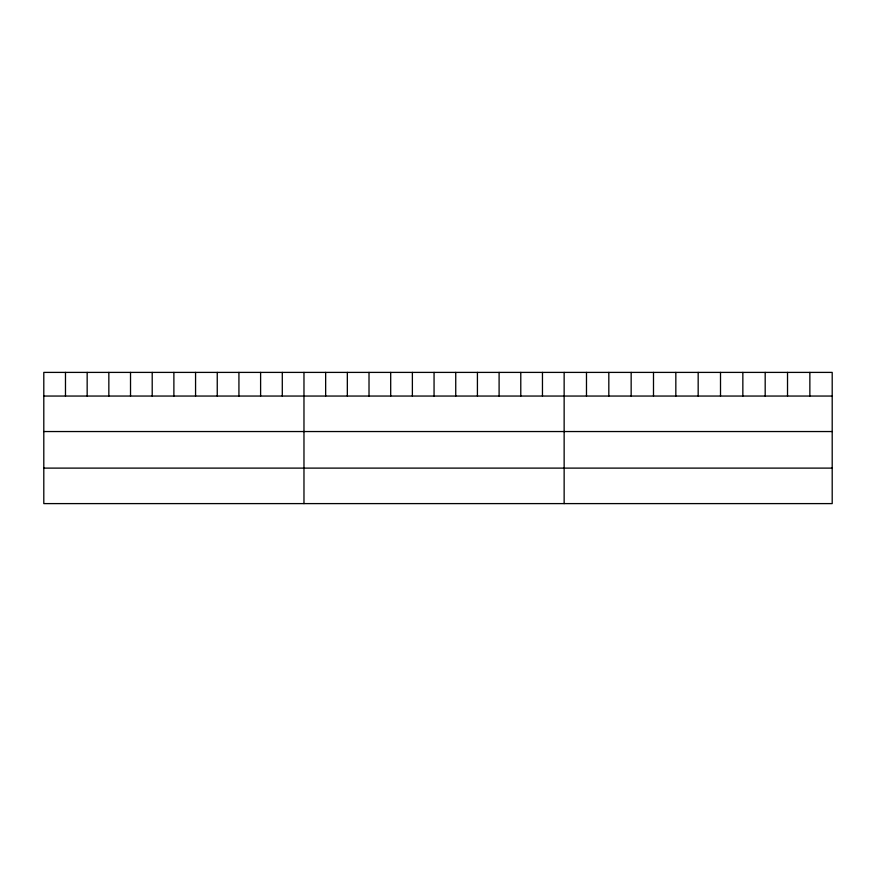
<?xml version="1.0" encoding="UTF-8"?>
<svg xmlns="http://www.w3.org/2000/svg" width="876" height="876" viewBox="0 0 876 876"><rect width="100%" height="100%" fill="white"/><g stroke="black" fill="none" stroke-linecap="round" stroke-linejoin="round"><path stroke-width="1.31" d="M832.2 396.051L832.2 503.601L43.8 503.601L43.8 372.399L832.2 372.399L832.2 396.051L43.8 396.051M43.8 431.54L832.2 431.54M43.8 468.113L832.2 468.113M809.862 372.399L809.862 396.051M787.524 372.399L787.524 396.051M765.186 372.399L765.186 396.051M742.848 372.399L742.848 396.051M720.51 372.399L720.51 396.051M698.172 372.399L698.172 396.051M675.834 372.399L675.834 396.051M653.496 372.399L653.496 396.051M631.158 372.399L631.158 396.051M608.82 372.399L608.82 396.051M586.482 372.399L586.482 396.051M564.144 372.399L564.144 503.601M542.463 372.399L542.463 396.051M520.782 372.399L520.782 396.051M499.101 372.399L499.101 396.051M477.42 372.399L477.42 396.051M455.739 372.399L455.739 396.051M434.058 372.399L434.058 396.051M412.377 372.399L412.377 396.051M390.696 372.399L390.696 396.051M369.015 372.399L369.015 396.051M347.334 372.399L347.334 396.051M325.653 372.399L325.653 396.051M303.972 372.399L303.972 503.601M282.291 372.399L282.291 396.051M260.61 372.399L260.61 396.051M238.929 372.399L238.929 396.051M217.248 372.399L217.248 396.051M195.567 372.399L195.567 396.051M173.886 372.399L173.886 396.051M152.205 372.399L152.205 396.051M130.524 372.399L130.524 396.051M108.843 372.399L108.843 396.051M87.162 372.399L87.162 396.051M65.481 372.399L65.481 396.051"/></g></svg>
